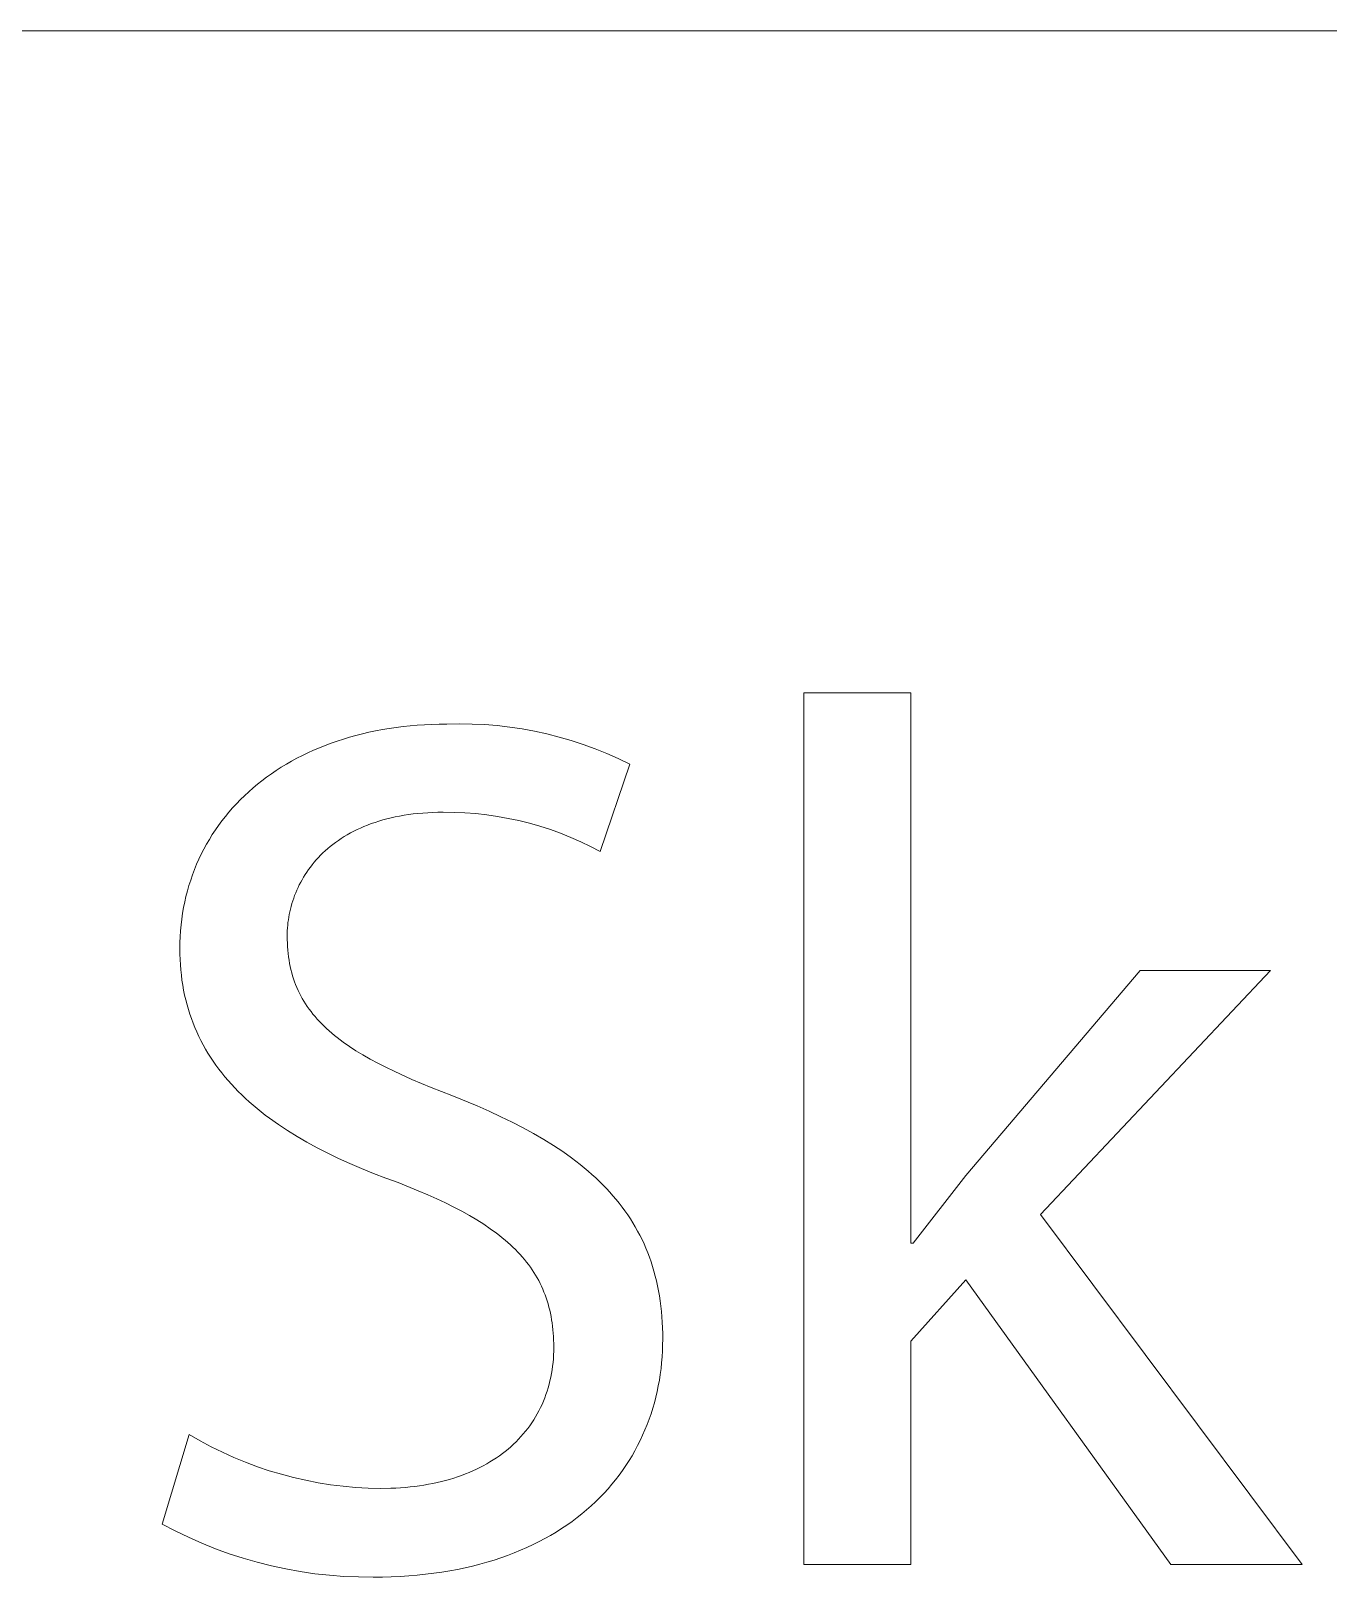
# Model space of a CAD drawing. Header units: millimetres. Extents: x 1287 to 5317, y -239 to 2577.
# Drawn here: x 4981.6 to 5024.3, y -64.6 to -13.8 of the extents above; entities that cross this region are included whole.
import ezdxf

# ---------------------------------------------------------------- set-up
doc = ezdxf.new("R2010")
doc.units = ezdxf.units.MM
doc.header["$MEASUREMENT"] = 0
doc.layers.add('Domyślny', color=7, linetype='Continuous', true_color=0x000000)

msp = doc.modelspace()

# ---------------------------------------------------------------- linework, layer by layer
at = {"layer": 'Domyślny', "color": 18, "lineweight": 15, "true_color": 0x000000}
for p, q in [((3793.964, -13.829), (5317.013, -13.829)), ((5007.029, -64.233), (5007.029, -35.58)), ((5007.029, -35.58), (5010.546, -35.58)), ((5010.546, -35.58), (5010.546, -53.671)), ((4991.893, -37.102), (4992.099, -37.04)), ((4992.099, -37.04), (4992.308, -36.982)), ((4992.308, -36.982), (4992.52, -36.928)), ((4992.52, -36.928), (4992.735, -36.879)), ((4992.735, -36.879), (4992.953, -36.833)), ((4992.953, -36.833), (4993.174, -36.791)), ((4993.174, -36.791), (4993.398, -36.754)), ((4993.398, -36.754), (4993.625, -36.721)), ((4993.625, -36.721), (4993.855, -36.692)), ((4993.855, -36.692), (4994.088, -36.667)), ((4994.088, -36.667), (4994.323, -36.647)), ((4994.323, -36.647), (4994.562, -36.631)), ((4994.562, -36.631), (4994.803, -36.62)), ((4994.803, -36.62), (4995.047, -36.613)), ((4995.047, -36.613), (4995.293, -36.611)), ((4995.293, -36.611), (4995.708, -36.603)), ((4995.708, -36.603), (4996.122, -36.609)), ((4996.122, -36.609), (4996.536, -36.629)), ((4996.536, -36.629), (4996.95, -36.663)), ((4996.95, -36.663), (4997.361, -36.711)), ((4997.361, -36.711), (4997.772, -36.772)), ((4997.772, -36.772), (4998.179, -36.847)), ((4998.179, -36.847), (4998.584, -36.936)), ((4998.584, -36.936), (4998.986, -37.038)), ((4998.986, -37.038), (4999.384, -37.153)), ((4990.546, -37.641), (4990.729, -37.553)), ((4990.729, -37.553), (4990.914, -37.468)), ((4990.914, -37.468), (4991.104, -37.388)), ((4991.104, -37.388), (4991.296, -37.31)), ((4991.296, -37.31), (4991.492, -37.237)), ((4991.492, -37.237), (4991.691, -37.168)), ((4991.691, -37.168), (4991.893, -37.102)), ((4999.384, -37.153), (4999.779, -37.282)), ((4999.779, -37.282), (5000.168, -37.424)), ((5000.168, -37.424), (5000.553, -37.578)), ((5000.553, -37.578), (5000.932, -37.746)), ((4989.688, -38.134), (4989.853, -38.029)), ((4989.853, -38.029), (4990.021, -37.927)), ((4990.021, -37.927), (4990.192, -37.828)), ((4990.192, -37.828), (4990.368, -37.733)), ((4990.368, -37.733), (4990.546, -37.641)), ((5001.306, -37.926), (5000.339, -40.798)), ((5000.932, -37.746), (5001.306, -37.926)), ((4988.922, -38.711), (4989.067, -38.589)), ((4989.067, -38.589), (4989.217, -38.471)), ((4989.217, -38.471), (4989.37, -38.355)), ((4989.37, -38.355), (4989.527, -38.243)), ((4989.527, -38.243), (4989.688, -38.134)), ((4988.378, -39.228), (4988.508, -39.095)), ((4988.508, -39.095), (4988.642, -38.964)), ((4988.642, -38.964), (4988.78, -38.836)), ((4988.78, -38.836), (4988.922, -38.711)), ((4988.013, -39.647), (4988.13, -39.505)), ((4988.13, -39.505), (4988.252, -39.365)), ((4988.252, -39.365), (4988.378, -39.228)), ((4993.743, -39.634), (4993.6, -39.662)), ((4993.889, -39.608), (4993.743, -39.634)), ((4994.038, -39.586), (4993.889, -39.608)), ((4994.19, -39.566), (4994.038, -39.586)), ((4994.346, -39.549), (4994.19, -39.566)), ((4994.504, -39.535), (4994.346, -39.549)), ((4994.666, -39.524), (4994.504, -39.535)), ((4994.832, -39.516), (4994.666, -39.524)), ((4995, -39.511), (4994.832, -39.516)), ((4995.172, -39.509), (4995, -39.511)), ((4995.531, -39.513), (4995.172, -39.509)), ((4995.89, -39.528), (4995.531, -39.513)), ((4996.247, -39.555), (4995.89, -39.528)), ((4996.604, -39.595), (4996.247, -39.555)), ((4996.959, -39.646), (4996.604, -39.595)), ((4987.583, -40.245), (4987.684, -40.091)), ((4987.684, -40.091), (4987.79, -39.941)), ((4987.79, -39.941), (4987.899, -39.793)), ((4987.899, -39.793), (4988.013, -39.647)), ((4992.233, -40.134), (4992.126, -40.19)), ((4992.342, -40.08), (4992.233, -40.134)), ((4992.454, -40.028), (4992.342, -40.08)), ((4992.569, -39.978), (4992.454, -40.028)), ((4992.688, -39.93), (4992.569, -39.978)), ((4992.809, -39.884), (4992.688, -39.93)), ((4992.933, -39.841), (4992.809, -39.884)), ((4993.06, -39.8), (4992.933, -39.841)), ((4993.19, -39.762), (4993.06, -39.8)), ((4993.324, -39.726), (4993.19, -39.762)), ((4993.46, -39.693), (4993.324, -39.726)), ((4993.6, -39.662), (4993.46, -39.693)), ((4997.312, -39.709), (4996.959, -39.646)), ((4997.663, -39.784), (4997.312, -39.709)), ((4998.011, -39.871), (4997.663, -39.784)), ((4998.356, -39.969), (4998.011, -39.871)), ((4998.698, -40.079), (4998.356, -39.969)), ((4999.035, -40.201), (4998.698, -40.079)), ((4987.307, -40.72), (4987.394, -40.559)), ((4987.394, -40.559), (4987.487, -40.401)), ((4987.487, -40.401), (4987.583, -40.245)), ((4991.463, -40.634), (4991.379, -40.704)), ((4991.549, -40.565), (4991.463, -40.634)), ((4991.638, -40.498), (4991.549, -40.565)), ((4991.73, -40.433), (4991.638, -40.498)), ((4991.825, -40.37), (4991.73, -40.433)), ((4991.923, -40.308), (4991.825, -40.37)), ((4992.023, -40.248), (4991.923, -40.308)), ((4992.126, -40.19), (4992.023, -40.248)), ((4999.369, -40.334), (4999.035, -40.201)), ((4999.697, -40.477), (4999.369, -40.334)), ((5000.021, -40.632), (4999.697, -40.477)), ((5000.339, -40.798), (5000.021, -40.632)), ((4987.069, -41.218), (4987.144, -41.049)), ((4987.144, -41.049), (4987.223, -40.884)), ((4987.223, -40.884), (4987.307, -40.72)), ((4990.935, -41.153), (4990.87, -41.232)), ((4991.002, -41.075), (4990.935, -41.153)), ((4991.072, -40.998), (4991.002, -41.075)), ((4991.145, -40.922), (4991.072, -40.998)), ((4991.22, -40.848), (4991.145, -40.922)), ((4991.298, -40.775), (4991.22, -40.848)), ((4991.379, -40.704), (4991.298, -40.775)), ((4986.873, -41.736), (4986.934, -41.561)), ((4986.934, -41.561), (4986.999, -41.388)), ((4986.999, -41.388), (4987.069, -41.218)), ((4990.585, -41.642), (4990.536, -41.727)), ((4990.637, -41.558), (4990.585, -41.642)), ((4990.691, -41.475), (4990.637, -41.558)), ((4990.748, -41.393), (4990.691, -41.475)), ((4990.808, -41.312), (4990.748, -41.393)), ((4990.87, -41.232), (4990.808, -41.312)), ((4986.718, -42.274), (4986.765, -42.092)), ((4986.765, -42.092), (4986.817, -41.913)), ((4986.817, -41.913), (4986.873, -41.736)), ((4990.326, -42.159), (4990.291, -42.247)), ((4990.363, -42.072), (4990.326, -42.159)), ((4990.402, -41.985), (4990.363, -42.072)), ((4990.444, -41.898), (4990.402, -41.985)), ((4990.489, -41.812), (4990.444, -41.898)), ((4990.536, -41.727), (4990.489, -41.812)), ((4986.607, -42.83), (4986.639, -42.643)), ((4986.639, -42.643), (4986.676, -42.457)), ((4986.676, -42.457), (4986.718, -42.274)), ((4990.176, -42.602), (4990.153, -42.691)), ((4990.201, -42.513), (4990.176, -42.602)), ((4990.229, -42.424), (4990.201, -42.513)), ((4990.259, -42.335), (4990.229, -42.424)), ((4990.291, -42.247), (4990.259, -42.335)), ((4986.557, -43.21), (4986.579, -43.019)), ((4986.579, -43.019), (4986.607, -42.83)), ((4990.072, -43.136), (4990.063, -43.225)), ((4990.084, -43.048), (4990.072, -43.136)), ((4990.098, -42.959), (4990.084, -43.048)), ((4990.114, -42.869), (4990.098, -42.959)), ((4990.133, -42.78), (4990.114, -42.869)), ((4990.153, -42.691), (4990.133, -42.78)), ((4986.519, -43.794), (4986.526, -43.598)), ((4986.526, -43.598), (4986.539, -43.403)), ((4986.539, -43.403), (4986.557, -43.21)), ((4990.047, -43.489), (4990.046, -43.576)), ((4990.046, -43.576), (4990.047, -43.694)), ((4990.05, -43.401), (4990.047, -43.489)), ((4990.047, -43.694), (4990.051, -43.811)), ((4990.055, -43.313), (4990.05, -43.401)), ((4990.063, -43.225), (4990.055, -43.313)), ((4986.516, -43.992), (4986.519, -43.794)), ((4986.518, -44.17), (4986.516, -43.992)), ((4986.524, -44.346), (4986.518, -44.17)), ((4990.051, -43.811), (4990.057, -43.926)), ((4990.057, -43.926), (4990.065, -44.039)), ((4990.065, -44.039), (4990.076, -44.151)), ((4990.076, -44.151), (4990.09, -44.26)), ((4986.534, -44.52), (4986.524, -44.346)), ((4986.548, -44.691), (4986.534, -44.52)), ((4986.566, -44.861), (4986.548, -44.691)), ((4990.09, -44.26), (4990.106, -44.368)), ((4990.106, -44.368), (4990.124, -44.475)), ((4990.124, -44.475), (4990.145, -44.579)), ((4990.145, -44.579), (4990.168, -44.682)), ((4990.168, -44.682), (4990.194, -44.784)), ((5012.357, -51.443), (5018.088, -44.706)), ((5022.369, -44.706), (5014.813, -52.731)), ((5018.088, -44.706), (5022.369, -44.706)), ((4986.587, -45.028), (4986.566, -44.861)), ((4986.613, -45.193), (4986.587, -45.028)), ((4986.642, -45.356), (4986.613, -45.193)), ((4990.194, -44.784), (4990.223, -44.884)), ((4990.223, -44.884), (4990.254, -44.983)), ((4990.254, -44.983), (4990.287, -45.08)), ((4990.287, -45.08), (4990.324, -45.175)), ((4990.324, -45.175), (4990.362, -45.27)), ((4986.675, -45.517), (4986.642, -45.356)), ((4986.712, -45.676), (4986.675, -45.517)), ((4986.753, -45.833), (4986.712, -45.676)), ((4990.362, -45.27), (4990.404, -45.363)), ((4990.404, -45.363), (4990.448, -45.454)), ((4990.448, -45.454), (4990.494, -45.545)), ((4990.494, -45.545), (4990.543, -45.634)), ((4990.543, -45.634), (4990.595, -45.721)), ((4990.595, -45.721), (4990.649, -45.808)), ((4986.797, -45.987), (4986.753, -45.833)), ((4986.845, -46.14), (4986.797, -45.987)), ((4986.897, -46.291), (4986.845, -46.14)), ((4990.649, -45.808), (4990.706, -45.894)), ((4990.706, -45.894), (4990.766, -45.978)), ((4990.766, -45.978), (4990.829, -46.061)), ((4990.829, -46.061), (4990.894, -46.144)), ((4990.894, -46.144), (4990.961, -46.225)), ((4990.961, -46.225), (4991.032, -46.305)), ((4986.952, -46.44), (4986.897, -46.291)), ((4987.011, -46.586), (4986.952, -46.44)), ((4987.074, -46.731), (4987.011, -46.586)), ((4987.141, -46.874), (4987.074, -46.731)), ((4991.032, -46.305), (4991.105, -46.385)), ((4991.105, -46.385), (4991.181, -46.463)), ((4991.181, -46.463), (4991.259, -46.541)), ((4991.259, -46.541), (4991.341, -46.617)), ((4991.341, -46.617), (4991.425, -46.693)), ((4991.425, -46.693), (4991.512, -46.768)), ((4987.21, -47.015), (4987.141, -46.874)), ((4987.284, -47.154), (4987.21, -47.015)), ((4987.361, -47.291), (4987.284, -47.154)), ((4991.512, -46.768), (4991.601, -46.843)), ((4991.601, -46.843), (4991.694, -46.916)), ((4991.694, -46.916), (4991.789, -46.989)), ((4991.789, -46.989), (4991.887, -47.061)), ((4991.887, -47.061), (4992.092, -47.204)), ((4992.092, -47.204), (4992.307, -47.345)), ((4987.442, -47.427), (4987.361, -47.291)), ((4987.526, -47.56), (4987.442, -47.427)), ((4987.613, -47.692), (4987.526, -47.56)), ((4987.704, -47.822), (4987.613, -47.692)), ((4992.307, -47.345), (4992.535, -47.484)), ((4992.535, -47.484), (4992.773, -47.621)), ((4992.773, -47.621), (4993.024, -47.756)), ((4993.024, -47.756), (4993.286, -47.891)), ((4987.798, -47.95), (4987.704, -47.822)), ((4987.896, -48.076), (4987.798, -47.95)), ((4987.997, -48.201), (4987.896, -48.076)), ((4988.102, -48.324), (4987.997, -48.201)), ((4993.286, -47.891), (4993.56, -48.024)), ((4993.56, -48.024), (4994.143, -48.29)), ((4988.21, -48.445), (4988.102, -48.324)), ((4988.321, -48.565), (4988.21, -48.445)), ((4988.435, -48.682), (4988.321, -48.565)), ((4988.553, -48.799), (4988.435, -48.682)), ((4994.143, -48.29), (4994.774, -48.556)), ((4994.774, -48.556), (4995.454, -48.823)), ((4988.674, -48.913), (4988.553, -48.799)), ((4988.798, -49.026), (4988.674, -48.913)), ((4988.925, -49.137), (4988.798, -49.026)), ((4989.056, -49.247), (4988.925, -49.137)), ((4989.19, -49.355), (4989.056, -49.247)), ((4995.454, -48.823), (4996.291, -49.163)), ((4996.291, -49.163), (4996.689, -49.338)), ((4989.326, -49.462), (4989.19, -49.355)), ((4989.466, -49.567), (4989.326, -49.462)), ((4989.755, -49.773), (4989.466, -49.567)), ((4990.056, -49.973), (4989.755, -49.773)), ((4996.689, -49.338), (4997.074, -49.515)), ((4997.074, -49.515), (4997.446, -49.697)), ((4997.446, -49.697), (4997.804, -49.882)), ((4990.37, -50.167), (4990.056, -49.973)), ((4990.695, -50.356), (4990.37, -50.167)), ((4997.804, -49.882), (4998.149, -50.071)), ((4998.149, -50.071), (4998.48, -50.264)), ((4998.48, -50.264), (4998.799, -50.461)), ((4991.031, -50.539), (4990.695, -50.356)), ((4991.379, -50.717), (4991.031, -50.539)), ((4991.738, -50.89), (4991.379, -50.717)), ((4998.799, -50.461), (4999.103, -50.664)), ((4999.103, -50.664), (4999.395, -50.871)), ((4992.108, -51.058), (4991.738, -50.89)), ((4992.489, -51.221), (4992.108, -51.058)), ((4992.881, -51.379), (4992.489, -51.221)), ((4999.395, -50.871), (4999.535, -50.977)), ((4999.535, -50.977), (4999.673, -51.084)), ((4999.673, -51.084), (4999.806, -51.192)), ((4999.806, -51.192), (4999.937, -51.302)), ((4999.937, -51.302), (5000.064, -51.413)), ((4993.284, -51.533), (4992.881, -51.379)), ((4993.696, -51.682), (4993.284, -51.533)), ((4994.357, -51.947), (4993.696, -51.682)), ((5000.064, -51.413), (5000.188, -51.526)), ((5000.188, -51.526), (5000.308, -51.64)), ((5000.308, -51.64), (5000.426, -51.756)), ((5000.426, -51.756), (5000.539, -51.873)), ((5010.626, -53.671), (5012.357, -51.443)), ((4994.669, -52.08), (4994.357, -51.947)), ((4994.968, -52.215), (4994.669, -52.08)), ((4995.254, -52.35), (4994.968, -52.215)), ((5000.539, -51.873), (5000.65, -51.992)), ((5000.65, -51.992), (5000.757, -52.113)), ((5000.757, -52.113), (5000.86, -52.235)), ((5000.86, -52.235), (5000.961, -52.359)), ((4995.529, -52.487), (4995.254, -52.35)), ((4995.791, -52.625), (4995.529, -52.487)), ((4996.041, -52.765), (4995.791, -52.625)), ((4996.279, -52.906), (4996.041, -52.765)), ((5000.961, -52.359), (5001.057, -52.484)), ((5001.057, -52.484), (5001.151, -52.612)), ((5001.151, -52.612), (5001.241, -52.741)), ((5001.241, -52.741), (5001.328, -52.872)), ((5014.813, -52.731), (5023.416, -64.233)), ((4996.506, -53.05), (4996.279, -52.906)), ((4996.721, -53.196), (4996.506, -53.05)), ((4996.924, -53.344), (4996.721, -53.196)), ((4997.022, -53.419), (4996.924, -53.344)), ((5001.328, -52.872), (5001.411, -53.004)), ((5001.411, -53.004), (5001.491, -53.139)), ((5001.491, -53.139), (5001.568, -53.275)), ((5001.568, -53.275), (5001.641, -53.414)), ((4997.116, -53.494), (4997.022, -53.419)), ((4997.208, -53.571), (4997.116, -53.494)), ((4997.297, -53.648), (4997.208, -53.571)), ((4997.384, -53.725), (4997.297, -53.648)), ((4997.467, -53.804), (4997.384, -53.725)), ((4997.548, -53.883), (4997.467, -53.804)), ((5001.641, -53.414), (5001.711, -53.554)), ((5001.711, -53.554), (5001.777, -53.697)), ((5001.777, -53.697), (5001.84, -53.841)), ((5001.84, -53.841), (5001.9, -53.987)), ((5010.546, -53.671), (5010.626, -53.671)), ((4997.627, -53.963), (4997.548, -53.883)), ((4997.702, -54.044), (4997.627, -53.963)), ((4997.775, -54.126), (4997.702, -54.044)), ((4997.845, -54.209), (4997.775, -54.126)), ((4997.913, -54.292), (4997.845, -54.209)), ((4997.978, -54.377), (4997.913, -54.292)), ((5001.9, -53.987), (5001.956, -54.136)), ((5001.956, -54.136), (5002.009, -54.287)), ((5002.009, -54.287), (5002.058, -54.439)), ((4998.04, -54.462), (4997.978, -54.377)), ((4998.1, -54.549), (4998.04, -54.462)), ((4998.158, -54.636), (4998.1, -54.549)), ((4998.212, -54.724), (4998.158, -54.636)), ((4998.264, -54.814), (4998.212, -54.724)), ((4998.314, -54.904), (4998.264, -54.814)), ((5002.058, -54.439), (5002.104, -54.594)), ((5002.104, -54.594), (5002.147, -54.752)), ((5002.147, -54.752), (5002.186, -54.911)), ((5012.357, -54.879), (5010.546, -56.892)), ((5019.095, -64.233), (5012.357, -54.879)), ((4998.361, -54.996), (4998.314, -54.904)), ((4998.406, -55.089), (4998.361, -54.996)), ((4998.448, -55.182), (4998.406, -55.089)), ((4998.488, -55.277), (4998.448, -55.182)), ((4998.526, -55.373), (4998.488, -55.277)), ((4998.561, -55.471), (4998.526, -55.373)), ((5002.186, -54.911), (5002.222, -55.073)), ((5002.222, -55.073), (5002.254, -55.237)), ((5002.254, -55.237), (5002.283, -55.403)), ((4998.593, -55.569), (4998.561, -55.471)), ((4998.624, -55.669), (4998.593, -55.569)), ((4998.651, -55.77), (4998.624, -55.669)), ((4998.677, -55.872), (4998.651, -55.77)), ((4998.7, -55.976), (4998.677, -55.872)), ((5002.283, -55.403), (5002.309, -55.572)), ((5002.309, -55.572), (5002.331, -55.743)), ((5002.331, -55.743), (5002.35, -55.917)), ((4998.721, -56.081), (4998.7, -55.976)), ((4998.74, -56.188), (4998.721, -56.081)), ((4998.756, -56.295), (4998.74, -56.188)), ((4998.771, -56.404), (4998.756, -56.295)), ((4998.782, -56.515), (4998.771, -56.404)), ((5002.35, -55.917), (5002.365, -56.093)), ((5002.365, -56.093), (5002.377, -56.271)), ((5002.377, -56.271), (5002.386, -56.452)), ((4998.792, -56.627), (4998.782, -56.515)), ((4998.8, -56.741), (4998.792, -56.627)), ((4998.805, -56.856), (4998.8, -56.741)), ((4998.808, -56.972), (4998.805, -56.856)), ((5002.386, -56.452), (5002.391, -56.636)), ((5002.393, -56.822), (5002.39, -57.018)), ((5002.391, -56.636), (5002.393, -56.822)), ((5010.546, -56.892), (5010.546, -64.233)), ((4998.796, -57.47), (4998.803, -57.345)), ((4998.803, -57.345), (4998.808, -57.218)), ((4998.809, -57.09), (4998.808, -56.972)), ((4998.808, -57.218), (4998.809, -57.09)), ((5002.372, -57.407), (5002.356, -57.6)), ((5002.384, -57.213), (5002.372, -57.407)), ((5002.39, -57.018), (5002.384, -57.213)), ((4998.735, -57.957), (4998.754, -57.838)), ((4998.754, -57.838), (4998.771, -57.716)), ((4998.771, -57.716), (4998.785, -57.594)), ((4998.785, -57.594), (4998.796, -57.47)), ((5002.336, -57.792), (5002.311, -57.983)), ((5002.356, -57.6), (5002.336, -57.792)), ((4998.591, -58.536), (4998.626, -58.423)), ((4998.626, -58.423), (4998.657, -58.309)), ((4998.657, -58.309), (4998.686, -58.193)), ((4998.686, -58.193), (4998.712, -58.076)), ((4998.712, -58.076), (4998.735, -57.957)), ((5002.247, -58.36), (5002.208, -58.547)), ((5002.281, -58.172), (5002.247, -58.36)), ((5002.311, -57.983), (5002.281, -58.172)), ((4998.424, -58.971), (4998.47, -58.864)), ((4998.47, -58.864), (4998.513, -58.756)), ((4998.513, -58.756), (4998.554, -58.647)), ((4998.554, -58.647), (4998.591, -58.536)), ((5002.117, -58.917), (5002.064, -59.099)), ((5002.165, -58.733), (5002.117, -58.917)), ((5002.208, -58.547), (5002.165, -58.733)), ((4998.151, -59.479), (4998.211, -59.381)), ((4998.211, -59.381), (4998.269, -59.281)), ((4998.269, -59.281), (4998.323, -59.179)), ((4998.323, -59.179), (4998.375, -59.076)), ((4998.375, -59.076), (4998.424, -58.971)), ((5002.007, -59.28), (5001.945, -59.459)), ((5002.064, -59.099), (5002.007, -59.28)), ((4985.939, -62.902), (4986.825, -59.962)), ((4986.825, -59.962), (4987.183, -60.169)), ((4997.732, -60.031), (4997.808, -59.943)), ((4997.808, -59.943), (4997.882, -59.854)), ((4997.882, -59.854), (4997.954, -59.763)), ((4997.954, -59.763), (4998.022, -59.67)), ((4998.022, -59.67), (4998.088, -59.575)), ((4998.088, -59.575), (4998.151, -59.479)), ((5001.808, -59.811), (5001.732, -59.984)), ((5001.879, -59.636), (5001.808, -59.811)), ((5001.945, -59.459), (5001.879, -59.636)), ((4987.183, -60.169), (4987.548, -60.364)), ((4987.548, -60.364), (4987.919, -60.546)), ((4997.215, -60.515), (4997.308, -60.439)), ((4997.308, -60.439), (4997.398, -60.361)), ((4997.398, -60.361), (4997.485, -60.281)), ((4997.485, -60.281), (4997.57, -60.2)), ((4997.57, -60.2), (4997.652, -60.116)), ((4997.652, -60.116), (4997.732, -60.031)), ((5001.567, -60.325), (5001.478, -60.492)), ((5001.652, -60.156), (5001.567, -60.325)), ((5001.732, -59.984), (5001.652, -60.156)), ((4987.919, -60.546), (4988.296, -60.716)), ((4988.296, -60.716), (4988.678, -60.873)), ((4988.678, -60.873), (4989.066, -61.018)), ((4996.494, -60.987), (4996.605, -60.926)), ((4996.605, -60.926), (4996.713, -60.862)), ((4996.713, -60.862), (4996.819, -60.797)), ((4996.819, -60.797), (4996.922, -60.73)), ((4996.922, -60.73), (4997.022, -60.66)), ((4997.022, -60.66), (4997.12, -60.588)), ((4997.12, -60.588), (4997.215, -60.515)), ((5001.182, -60.98), (5001.073, -61.138)), ((5001.285, -60.82), (5001.182, -60.98)), ((5001.384, -60.657), (5001.285, -60.82)), ((5001.478, -60.492), (5001.384, -60.657)), ((4989.066, -61.018), (4989.458, -61.15)), ((4989.458, -61.15), (4989.854, -61.268)), ((4989.854, -61.268), (4990.254, -61.374)), ((4990.254, -61.374), (4990.657, -61.466)), ((4990.657, -61.466), (4991.063, -61.544)), ((4995.115, -61.507), (4995.252, -61.472)), ((4995.252, -61.472), (4995.387, -61.434)), ((4995.387, -61.434), (4995.52, -61.393)), ((4995.52, -61.393), (4995.65, -61.351)), ((4995.65, -61.351), (4995.778, -61.306)), ((4995.778, -61.306), (4995.904, -61.258)), ((4995.904, -61.258), (4996.027, -61.208)), ((4996.027, -61.208), (4996.147, -61.156)), ((4996.147, -61.156), (4996.265, -61.102)), ((4996.265, -61.102), (4996.381, -61.045)), ((4996.381, -61.045), (4996.494, -60.987)), ((5000.843, -61.446), (5000.721, -61.596)), ((5000.961, -61.293), (5000.843, -61.446)), ((5001.073, -61.138), (5000.961, -61.293)), ((4991.063, -61.544), (4991.471, -61.61)), ((4991.471, -61.61), (4991.881, -61.661)), ((4991.881, -61.661), (4992.293, -61.699)), ((4992.293, -61.699), (4992.706, -61.723)), ((4992.706, -61.723), (4993.119, -61.734)), ((4993.119, -61.734), (4993.451, -61.728)), ((4993.451, -61.728), (4993.613, -61.721)), ((4993.613, -61.721), (4993.773, -61.712)), ((4993.773, -61.712), (4993.932, -61.7)), ((4993.932, -61.7), (4994.087, -61.685)), ((4994.087, -61.685), (4994.241, -61.667)), ((4994.241, -61.667), (4994.392, -61.647)), ((4994.392, -61.647), (4994.541, -61.624)), ((4994.541, -61.624), (4994.688, -61.598)), ((4994.688, -61.598), (4994.833, -61.57)), ((4994.833, -61.57), (4994.975, -61.54)), ((4994.975, -61.54), (4995.115, -61.507)), ((5000.463, -61.888), (5000.327, -62.03)), ((5000.595, -61.743), (5000.463, -61.888)), ((5000.721, -61.596), (5000.595, -61.743)), ((4999.891, -62.437), (4999.736, -62.567)), ((5000.041, -62.304), (4999.891, -62.437)), ((5000.186, -62.168), (5000.041, -62.304)), ((5000.327, -62.03), (5000.186, -62.168)), ((4986.365, -63.127), (4985.939, -62.902)), ((4999.243, -62.936), (4999.069, -63.052)), ((4999.412, -62.816), (4999.243, -62.936)), ((4999.576, -62.693), (4999.412, -62.816)), ((4999.736, -62.567), (4999.576, -62.693)), ((4986.799, -63.337), (4986.365, -63.127)), ((4987.24, -63.533), (4986.799, -63.337)), ((4998.327, -63.482), (4998.129, -63.58)), ((4998.519, -63.38), (4998.327, -63.482)), ((4998.707, -63.275), (4998.519, -63.38)), ((4998.89, -63.165), (4998.707, -63.275)), ((4999.069, -63.052), (4998.89, -63.165)), ((4987.687, -63.713), (4987.24, -63.533)), ((4988.14, -63.878), (4987.687, -63.713)), ((4988.599, -64.028), (4988.14, -63.878)), ((4989.062, -64.161), (4988.599, -64.028)), ((4997.071, -64.012), (4996.845, -64.087)), ((4997.292, -63.934), (4997.071, -64.012)), ((4997.508, -63.852), (4997.292, -63.934)), ((4997.72, -63.765), (4997.508, -63.852)), ((4997.927, -63.675), (4997.72, -63.765)), ((4998.129, -63.58), (4997.927, -63.675)), ((4989.53, -64.279), (4989.062, -64.161)), ((4990.001, -64.38), (4989.53, -64.279)), ((4990.476, -64.466), (4990.001, -64.38)), ((4990.953, -64.535), (4990.476, -64.466)), ((4991.433, -64.587), (4990.953, -64.535)), ((4994.864, -64.52), (4994.594, -64.553)), ((4995.128, -64.482), (4994.864, -64.52)), ((4995.388, -64.439), (4995.128, -64.482)), ((4995.643, -64.392), (4995.388, -64.439)), ((4995.893, -64.34), (4995.643, -64.392)), ((4996.138, -64.283), (4995.893, -64.34)), ((4996.378, -64.222), (4996.138, -64.283)), ((4996.614, -64.156), (4996.378, -64.222)), ((4996.845, -64.087), (4996.614, -64.156)), ((5010.546, -64.233), (5007.029, -64.233)), ((5023.416, -64.233), (5019.095, -64.233)), ((4991.913, -64.623), (4991.433, -64.587)), ((4992.395, -64.643), (4991.913, -64.623)), ((4992.877, -64.646), (4992.395, -64.643)), ((4993.176, -64.644), (4992.877, -64.646)), ((4993.469, -64.636), (4993.176, -64.644)), ((4993.758, -64.623), (4993.469, -64.636)), ((4994.041, -64.604), (4993.758, -64.623)), ((4994.32, -64.581), (4994.041, -64.604)), ((4994.594, -64.553), (4994.32, -64.581))]:
    msp.add_line(p, q, dxfattribs=at)

doc.saveas('drawing.dxf')
